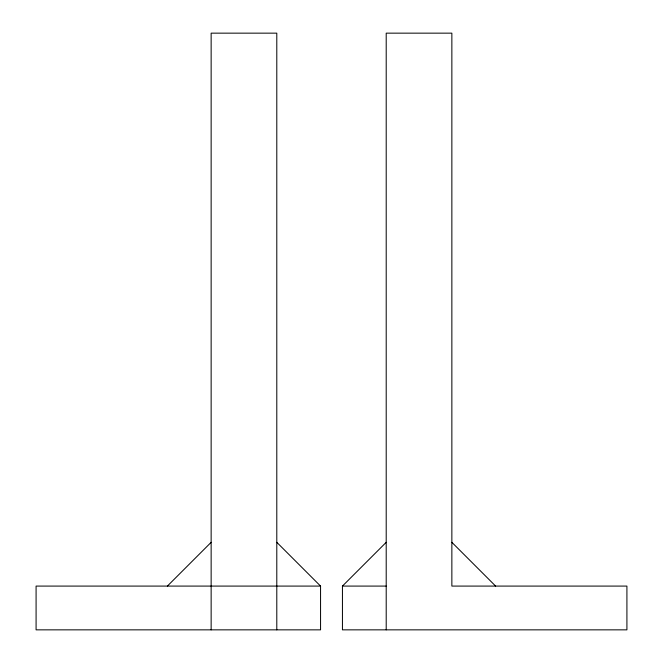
<?xml version="1.0" encoding="UTF-8"?>
<svg xmlns="http://www.w3.org/2000/svg" width="663" height="663" viewBox="0 0 663 663"><rect width="100%" height="100%" fill="white"/><g stroke="black" fill="none" stroke-linecap="round" stroke-linejoin="round"><path stroke-width="0.99" d="M167.383 586.084L211.141 542.317M386.206 629.85L386.206 33.15L451.859 33.15L451.859 586.084L626.916 586.084L626.916 629.85L342.44 629.85L342.44 586.084L386.206 542.317M320.56 586.084L36.084 586.084L36.084 629.85L320.56 629.85L320.56 586.084L276.794 542.317M342.44 586.084L386.206 586.084M451.859 542.317L495.617 586.084M276.794 629.85L276.794 33.15L211.141 33.15L211.141 629.85"/></g></svg>
